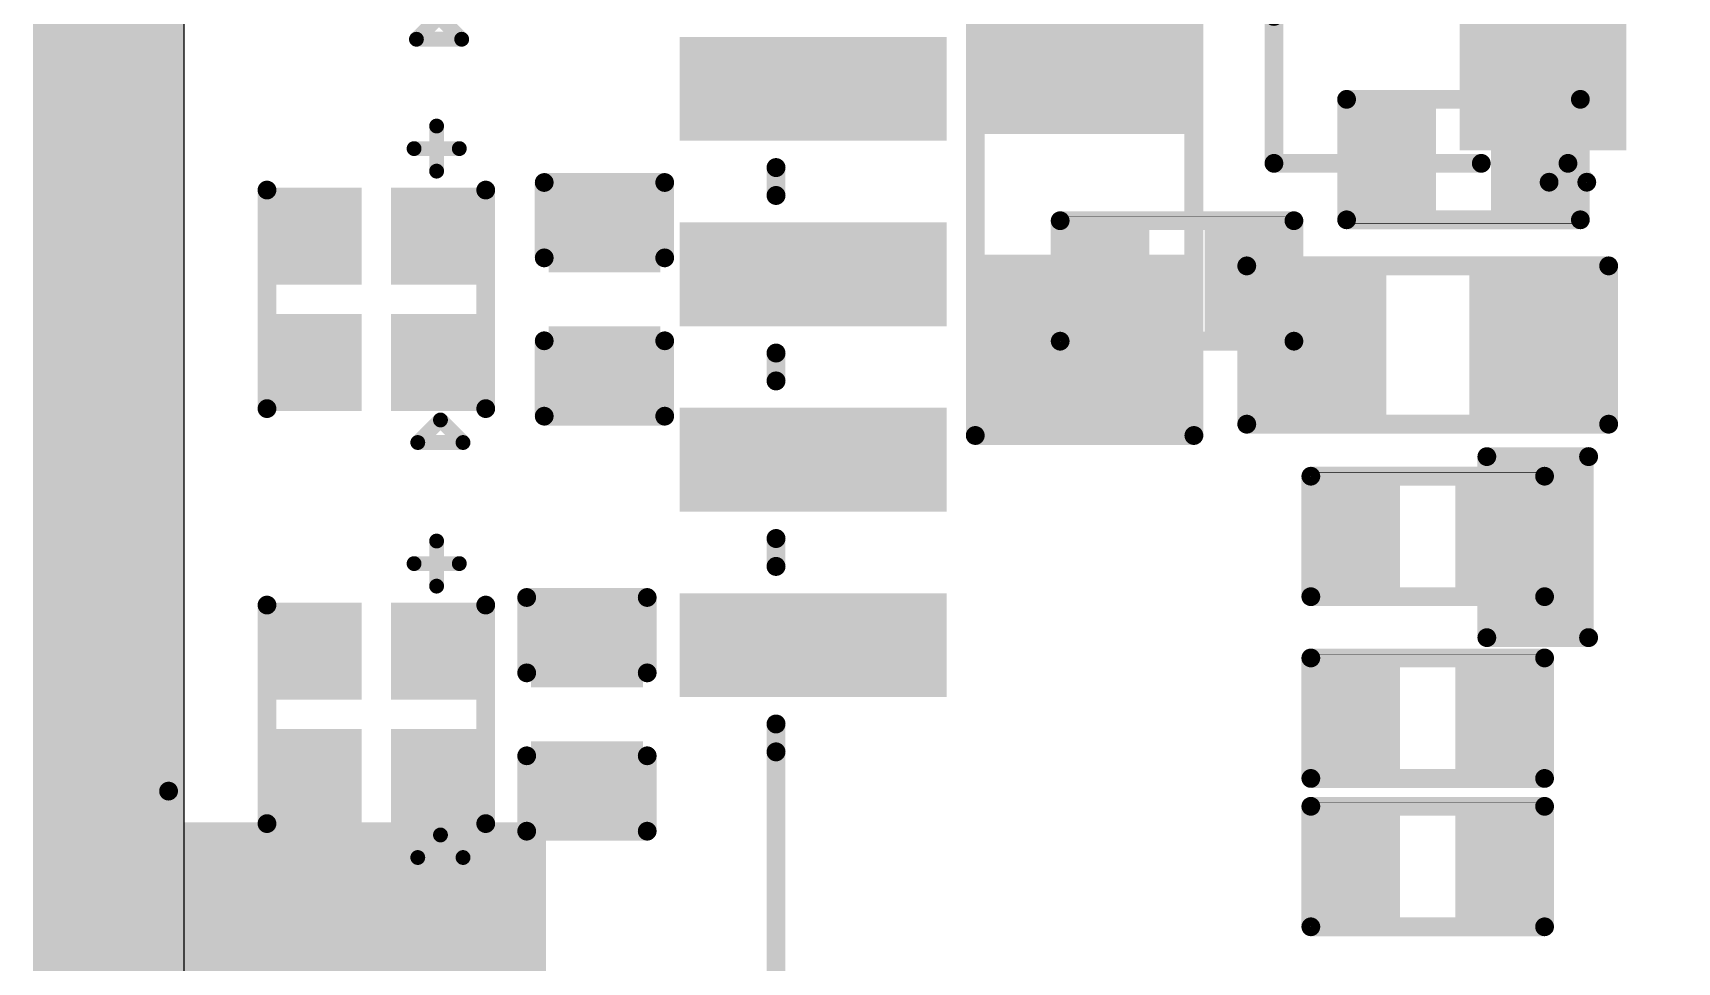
# Model space of a CAD drawing. Header units: inches. Extents: x -5 to 5450, y -4 to 5452.
# Drawn here: x -4.95 to 6.13, y 18.9 to 25.16 of the extents above; entities that cross this region are included whole.
import ezdxf

# ---------------------------------------------------------------- set-up
doc = ezdxf.new("R2010")
doc.units = ezdxf.units.IN
for name, color, linetype in [('Board_outline', 216, 'Continuous'), ('Bottom Layer', 5, 'Continuous'), ('Bottom Overlay', 54, 'Continuous'), ('Bottom Paste', 16, 'Continuous'), ('Bottom Solder', 6, 'Continuous'), ('Ground', 76, 'Continuous'), ('Power', 16, 'Continuous'), ('Top Layer', 1, 'Continuous'), ('Top Overlay', 2, 'Continuous'), ('Top Paste', 8, 'Continuous'), ('Top Solder', 216, 'Continuous')]:
    doc.layers.add(name, color=color, linetype=linetype)

# ---------------------------------------------------------------- blocks, each defined once
blk = doc.blocks.new('XL_1010RGBC_WS2812B_B_7')
at = {"layer": 'Bottom Layer'}
for points in [[(-0.65, 0.2), (-0.65, 0.65), (-0.2, 0.65), (-0.2, 0.2)], [(0.2, 0.2), (0.2, 0.65), (0.65, 0.65), (0.65, 0.2)], [(-0.65, -0.2), (-0.2, -0.2), (-0.2, -0.65), (-0.65, -0.65)], [(0.2, -0.2), (0.65, -0.2), (0.65, -0.65), (0.2, -0.65)]]:
    blk.add_hatch(color=5, dxfattribs=at).paths.add_polyline_path(points)
at = {"layer": 'Bottom Paste'}
for points in [[(-0.65, 0.2), (-0.65, 0.65), (-0.2, 0.65), (-0.2, 0.2)], [(0.2, 0.2), (0.2, 0.65), (0.65, 0.65), (0.65, 0.2)], [(-0.65, -0.2), (-0.2, -0.2), (-0.2, -0.65), (-0.65, -0.65)], [(0.2, -0.2), (0.65, -0.2), (0.65, -0.65), (0.2, -0.65)]]:
    blk.add_hatch(color=16, dxfattribs=at).paths.add_polyline_path(points)
at = {"layer": 'Bottom Solder'}
for points in [[(-0.752, 0.098), (-0.752, 0.752), (-0.098, 0.752), (-0.098, 0.098)], [(0.098, 0.098), (0.098, 0.752), (0.752, 0.752), (0.752, 0.098)], [(-0.752, -0.098), (-0.098, -0.098), (-0.098, -0.752), (-0.752, -0.752)], [(0.098, -0.098), (0.752, -0.098), (0.752, -0.752), (0.098, -0.752)]]:
    blk.add_hatch(color=6, dxfattribs=at).paths.add_polyline_path(points)
at = {"layer": 'Bottom Overlay'}
for points in [[(-0.737, 0.737, 0.127, 0.127, 0), (0.737, 0.737, 0.127, 0.127, 0)], [(1.016, -0.254, 0.1, 0.1, 0), (1.016, -0.559, 0.1, 0.1, 0)], [(-0.965, -0.279, 0.1, 0.1, 0), (-0.965, -0.584, 0.1, 0.1, 0)], [(-0.965, -0.279, 0.1, 0.1, 0), (-0.813, -0.432, 0.1, 0.1, 0)], [(-0.813, -0.432, 0.1, 0.1, 0), (-0.965, -0.584, 0.1, 0.1, 0)], [(0.864, -0.406, 0.1, 0.1, 0), (1.168, -0.406, 0.1, 0.1, 0)], [(-0.737, -0.737, 0.127, 0.127, 0), (0.737, -0.737, 0.127, 0.127, 0)]]:
    blk.add_lwpolyline(points, format="xyseb", dxfattribs=at)
for points in [[(-0.768, 0.737, 0.0635, 0.0635, 1), (-0.705, 0.737, 0.0635, 0.0635, 1)], [(0.705, 0.737, 0.0635, 0.0635, 1), (0.768, 0.737, 0.0635, 0.0635, 1)], [(0.991, -0.254, 0.05, 0.05, 1), (1.041, -0.254, 0.05, 0.05, 1)], [(-0.99, -0.279, 0.05, 0.05, 1), (-0.94, -0.279, 0.05, 0.05, 1)], [(-0.99, -0.279, 0.05, 0.05, 1), (-0.94, -0.279, 0.05, 0.05, 1)], [(-0.838, -0.432, 0.05, 0.05, 1), (-0.788, -0.432, 0.05, 0.05, 1)], [(-0.838, -0.432, 0.05, 0.05, 1), (-0.788, -0.432, 0.05, 0.05, 1)], [(0.839, -0.406, 0.05, 0.05, 1), (0.889, -0.406, 0.05, 0.05, 1)], [(1.143, -0.406, 0.05, 0.05, 1), (1.193, -0.406, 0.05, 0.05, 1)], [(-0.99, -0.584, 0.05, 0.05, 1), (-0.94, -0.584, 0.05, 0.05, 1)], [(-0.99, -0.584, 0.05, 0.05, 1), (-0.94, -0.584, 0.05, 0.05, 1)], [(0.991, -0.559, 0.05, 0.05, 1), (1.041, -0.559, 0.05, 0.05, 1)], [(-0.768, -0.737, 0.0635, 0.0635, 1), (-0.705, -0.737, 0.0635, 0.0635, 1)], [(0.705, -0.737, 0.0635, 0.0635, 1), (0.768, -0.737, 0.0635, 0.0635, 1)]]:
    blk.add_lwpolyline(points, format="xyseb", close=True, dxfattribs=at)
blk = doc.blocks.new('XL_1010RGBC_WS2812B_B_8')
at = {"layer": 'Bottom Layer'}
for points in [[(-0.65, 0.2), (-0.65, 0.65), (-0.2, 0.65), (-0.2, 0.2)], [(0.2, 0.2), (0.2, 0.65), (0.65, 0.65), (0.65, 0.2)], [(-0.65, -0.2), (-0.2, -0.2), (-0.2, -0.65), (-0.65, -0.65)], [(0.2, -0.2), (0.65, -0.2), (0.65, -0.65), (0.2, -0.65)]]:
    blk.add_hatch(color=5, dxfattribs=at).paths.add_polyline_path(points)
at = {"layer": 'Bottom Paste'}
for points in [[(-0.65, 0.2), (-0.65, 0.65), (-0.2, 0.65), (-0.2, 0.2)], [(0.2, 0.2), (0.2, 0.65), (0.65, 0.65), (0.65, 0.2)], [(-0.65, -0.2), (-0.2, -0.2), (-0.2, -0.65), (-0.65, -0.65)], [(0.2, -0.2), (0.65, -0.2), (0.65, -0.65), (0.2, -0.65)]]:
    blk.add_hatch(color=16, dxfattribs=at).paths.add_polyline_path(points)
at = {"layer": 'Bottom Solder'}
for points in [[(-0.752, 0.098), (-0.752, 0.752), (-0.098, 0.752), (-0.098, 0.098)], [(0.098, 0.098), (0.098, 0.752), (0.752, 0.752), (0.752, 0.098)], [(-0.752, -0.098), (-0.098, -0.098), (-0.098, -0.752), (-0.752, -0.752)], [(0.098, -0.098), (0.752, -0.098), (0.752, -0.752), (0.098, -0.752)]]:
    blk.add_hatch(color=6, dxfattribs=at).paths.add_polyline_path(points)
at = {"layer": 'Bottom Overlay'}
for points in [[(-0.737, 0.737, 0.127, 0.127, 0), (0.737, 0.737, 0.127, 0.127, 0)], [(1.016, -0.254, 0.1, 0.1, 0), (1.016, -0.559, 0.1, 0.1, 0)], [(-0.965, -0.279, 0.1, 0.1, 0), (-0.965, -0.584, 0.1, 0.1, 0)], [(-0.965, -0.279, 0.1, 0.1, 0), (-0.813, -0.432, 0.1, 0.1, 0)], [(-0.813, -0.432, 0.1, 0.1, 0), (-0.965, -0.584, 0.1, 0.1, 0)], [(0.864, -0.406, 0.1, 0.1, 0), (1.168, -0.406, 0.1, 0.1, 0)], [(-0.737, -0.737, 0.127, 0.127, 0), (0.737, -0.737, 0.127, 0.127, 0)]]:
    blk.add_lwpolyline(points, format="xyseb", dxfattribs=at)
for points in [[(-0.768, 0.737, 0.0635, 0.0635, 1), (-0.705, 0.737, 0.0635, 0.0635, 1)], [(0.705, 0.737, 0.0635, 0.0635, 1), (0.768, 0.737, 0.0635, 0.0635, 1)], [(0.991, -0.254, 0.05, 0.05, 1), (1.041, -0.254, 0.05, 0.05, 1)], [(-0.99, -0.279, 0.05, 0.05, 1), (-0.94, -0.279, 0.05, 0.05, 1)], [(-0.99, -0.279, 0.05, 0.05, 1), (-0.94, -0.279, 0.05, 0.05, 1)], [(-0.838, -0.432, 0.05, 0.05, 1), (-0.788, -0.432, 0.05, 0.05, 1)], [(-0.838, -0.432, 0.05, 0.05, 1), (-0.788, -0.432, 0.05, 0.05, 1)], [(0.839, -0.406, 0.05, 0.05, 1), (0.889, -0.406, 0.05, 0.05, 1)], [(1.143, -0.406, 0.05, 0.05, 1), (1.193, -0.406, 0.05, 0.05, 1)], [(-0.99, -0.584, 0.05, 0.05, 1), (-0.94, -0.584, 0.05, 0.05, 1)], [(-0.99, -0.584, 0.05, 0.05, 1), (-0.94, -0.584, 0.05, 0.05, 1)], [(0.991, -0.559, 0.05, 0.05, 1), (1.041, -0.559, 0.05, 0.05, 1)], [(-0.768, -0.737, 0.0635, 0.0635, 1), (-0.705, -0.737, 0.0635, 0.0635, 1)], [(0.705, -0.737, 0.0635, 0.0635, 1), (0.768, -0.737, 0.0635, 0.0635, 1)]]:
    blk.add_lwpolyline(points, format="xyseb", close=True, dxfattribs=at)
blk = doc.blocks.new('XL_1010RGBC_WS2812B_B_13')
at = {"layer": 'Bottom Layer'}
for points in [[(-0.65, 0.2), (-0.65, 0.65), (-0.2, 0.65), (-0.2, 0.2)], [(0.2, 0.2), (0.2, 0.65), (0.65, 0.65), (0.65, 0.2)], [(-0.65, -0.2), (-0.2, -0.2), (-0.2, -0.65), (-0.65, -0.65)], [(0.2, -0.2), (0.65, -0.2), (0.65, -0.65), (0.2, -0.65)]]:
    blk.add_hatch(color=5, dxfattribs=at).paths.add_polyline_path(points)
at = {"layer": 'Bottom Paste'}
for points in [[(-0.65, 0.2), (-0.65, 0.65), (-0.2, 0.65), (-0.2, 0.2)], [(0.2, 0.2), (0.2, 0.65), (0.65, 0.65), (0.65, 0.2)], [(-0.65, -0.2), (-0.2, -0.2), (-0.2, -0.65), (-0.65, -0.65)], [(0.2, -0.2), (0.65, -0.2), (0.65, -0.65), (0.2, -0.65)]]:
    blk.add_hatch(color=16, dxfattribs=at).paths.add_polyline_path(points)
at = {"layer": 'Bottom Solder'}
for points in [[(-0.752, 0.098), (-0.752, 0.752), (-0.098, 0.752), (-0.098, 0.098)], [(0.098, 0.098), (0.098, 0.752), (0.752, 0.752), (0.752, 0.098)], [(-0.752, -0.098), (-0.098, -0.098), (-0.098, -0.752), (-0.752, -0.752)], [(0.098, -0.098), (0.752, -0.098), (0.752, -0.752), (0.098, -0.752)]]:
    blk.add_hatch(color=6, dxfattribs=at).paths.add_polyline_path(points)
at = {"layer": 'Bottom Overlay'}
for points in [[(-0.737, 0.737, 0.127, 0.127, 0), (0.737, 0.737, 0.127, 0.127, 0)], [(1.016, -0.254, 0.1, 0.1, 0), (1.016, -0.559, 0.1, 0.1, 0)], [(-0.965, -0.279, 0.1, 0.1, 0), (-0.813, -0.432, 0.1, 0.1, 0)], [(-0.965, -0.279, 0.1, 0.1, 0), (-0.965, -0.584, 0.1, 0.1, 0)], [(-0.813, -0.432, 0.1, 0.1, 0), (-0.965, -0.584, 0.1, 0.1, 0)], [(0.864, -0.406, 0.1, 0.1, 0), (1.168, -0.406, 0.1, 0.1, 0)], [(-0.737, -0.737, 0.127, 0.127, 0), (0.737, -0.737, 0.127, 0.127, 0)]]:
    blk.add_lwpolyline(points, format="xyseb", dxfattribs=at)
for points in [[(-0.768, 0.737, 0.0635, 0.0635, 1), (-0.705, 0.737, 0.0635, 0.0635, 1)], [(0.705, 0.737, 0.0635, 0.0635, 1), (0.768, 0.737, 0.0635, 0.0635, 1)], [(0.991, -0.254, 0.05, 0.05, 1), (1.041, -0.254, 0.05, 0.05, 1)], [(-0.99, -0.279, 0.05, 0.05, 1), (-0.94, -0.279, 0.05, 0.05, 1)], [(-0.99, -0.279, 0.05, 0.05, 1), (-0.94, -0.279, 0.05, 0.05, 1)], [(-0.838, -0.432, 0.05, 0.05, 1), (-0.788, -0.432, 0.05, 0.05, 1)], [(-0.838, -0.432, 0.05, 0.05, 1), (-0.788, -0.432, 0.05, 0.05, 1)], [(0.839, -0.406, 0.05, 0.05, 1), (0.889, -0.406, 0.05, 0.05, 1)], [(1.143, -0.406, 0.05, 0.05, 1), (1.193, -0.406, 0.05, 0.05, 1)], [(-0.99, -0.584, 0.05, 0.05, 1), (-0.94, -0.584, 0.05, 0.05, 1)], [(-0.99, -0.584, 0.05, 0.05, 1), (-0.94, -0.584, 0.05, 0.05, 1)], [(0.991, -0.559, 0.05, 0.05, 1), (1.041, -0.559, 0.05, 0.05, 1)], [(-0.768, -0.737, 0.0635, 0.0635, 1), (-0.705, -0.737, 0.0635, 0.0635, 1)], [(0.705, -0.737, 0.0635, 0.0635, 1), (0.768, -0.737, 0.0635, 0.0635, 1)]]:
    blk.add_lwpolyline(points, format="xyseb", close=True, dxfattribs=at)
blk = doc.blocks.new('RES_0805_B_36')
at = {"layer": 'Bottom Layer'}
for points in [[(-1.524, 0.635), (-0.508, 0.635), (-0.508, -0.635), (-1.524, -0.635)], [(0.508, 0.635), (1.524, 0.635), (1.524, -0.635), (0.508, -0.635)]]:
    blk.add_hatch(color=5, dxfattribs=at).paths.add_polyline_path(points)
at = {"layer": 'Bottom Paste'}
for points in [[(-1.524, 0.635), (-0.508, 0.635), (-0.508, -0.635), (-1.524, -0.635)], [(0.508, 0.635), (1.524, 0.635), (1.524, -0.635), (0.508, -0.635)]]:
    blk.add_hatch(color=16, dxfattribs=at).paths.add_polyline_path(points)
at = {"layer": 'Bottom Solder'}
for points in [[(-1.6256, 0.7366), (-0.4064, 0.7366), (-0.4064, -0.7366), (-1.6256, -0.7366)], [(0.4064, 0.7366), (1.6256, 0.7366), (1.6256, -0.7366), (0.4064, -0.7366)]]:
    blk.add_hatch(color=6, dxfattribs=at).paths.add_polyline_path(points)
at = {"layer": 'Bottom Overlay'}
for points in [[(-1.6256, 0.7366, 0.127, 0.127, 0), (-1.6256, -0.7366, 0.127, 0.127, 0)], [(-1.6256, 0.7366, 0.127, 0.127, 0), (1.6256, 0.7366, 0.127, 0.127, 0)], [(1.6256, 0.7366, 0.127, 0.127, 0), (1.6256, -0.7366, 0.127, 0.127, 0)], [(-1.6256, -0.7366, 0.127, 0.127, 0), (1.6256, -0.7366, 0.127, 0.127, 0)]]:
    blk.add_lwpolyline(points, format="xyseb", dxfattribs=at)
for points in [[(-1.65735, 0.7366, 0.0635, 0.0635, 1), (-1.59385, 0.7366, 0.0635, 0.0635, 1)], [(-1.65735, 0.7366, 0.0635, 0.0635, 1), (-1.59385, 0.7366, 0.0635, 0.0635, 1)], [(1.59385, 0.7366, 0.0635, 0.0635, 1), (1.65735, 0.7366, 0.0635, 0.0635, 1)], [(1.59385, 0.7366, 0.0635, 0.0635, 1), (1.65735, 0.7366, 0.0635, 0.0635, 1)], [(-1.65735, -0.7366, 0.0635, 0.0635, 1), (-1.59385, -0.7366, 0.0635, 0.0635, 1)], [(-1.65735, -0.7366, 0.0635, 0.0635, 1), (-1.59385, -0.7366, 0.0635, 0.0635, 1)], [(1.59385, -0.7366, 0.0635, 0.0635, 1), (1.65735, -0.7366, 0.0635, 0.0635, 1)], [(1.59385, -0.7366, 0.0635, 0.0635, 1), (1.65735, -0.7366, 0.0635, 0.0635, 1)]]:
    blk.add_lwpolyline(points, format="xyseb", close=True, dxfattribs=at)
blk = doc.blocks.new('R___0402_B_40')
at = {"layer": 'Bottom Layer'}
for points in [[(-0.241, 0.317), (-0.241, -0.318), (-0.699, -0.318), (-0.699, 0.317)], [(0.699, 0.317), (0.699, -0.318), (0.241, -0.318), (0.241, 0.317)]]:
    blk.add_hatch(color=5, dxfattribs=at).paths.add_polyline_path(points)
at = {"layer": 'Bottom Paste'}
for points in [[(-0.241, 0.317), (-0.241, -0.318), (-0.699, -0.318), (-0.699, 0.317)], [(0.699, 0.317), (0.699, -0.318), (0.241, -0.318), (0.241, 0.317)]]:
    blk.add_hatch(color=16, dxfattribs=at).paths.add_polyline_path(points)
at = {"layer": 'Bottom Solder'}
for points in [[(-0.186, 0.373), (-0.186, -0.373), (-0.754, -0.373), (-0.754, 0.373)], [(0.754, 0.373), (0.754, -0.373), (0.186, -0.373), (0.186, 0.373)]]:
    blk.add_hatch(color=6, dxfattribs=at).paths.add_polyline_path(points)
at = {"layer": 'Bottom Overlay'}
for points in [[(-0.787, -0.406, 0.127, 0.127, 0), (-0.787, 0.406, 0.127, 0.127, 0)], [(-0.787, 0.406, 0.127, 0.127, 0), (0.787, 0.406, 0.127, 0.127, 0)], [(0.787, -0.406, 0.127, 0.127, 0), (0.787, 0.406, 0.127, 0.127, 0)], [(-0.813, 0.432, 0.00323, 0.00323, 0), (0.813, 0.432, 0.00323, 0.00323, 0)], [(-0.787, -0.406, 0.127, 0.127, 0), (0.787, -0.406, 0.127, 0.127, 0)]]:
    blk.add_lwpolyline(points, format="xyseb", dxfattribs=at)
for points in [[(-0.819, 0.406, 0.0635, 0.0635, 1), (-0.756, 0.406, 0.0635, 0.0635, 1)], [(-0.819, 0.406, 0.0635, 0.0635, 1), (-0.756, 0.406, 0.0635, 0.0635, 1)], [(0.756, 0.406, 0.0635, 0.0635, 1), (0.819, 0.406, 0.0635, 0.0635, 1)], [(0.756, 0.406, 0.0635, 0.0635, 1), (0.819, 0.406, 0.0635, 0.0635, 1)], [(-0.814, 0.432, 0.00161, 0.00161, 1), (-0.812, 0.432, 0.00161, 0.00161, 1)], [(0.812, 0.432, 0.00161, 0.00161, 1), (0.814, 0.432, 0.00161, 0.00161, 1)], [(-0.819, -0.406, 0.0635, 0.0635, 1), (-0.756, -0.406, 0.0635, 0.0635, 1)], [(-0.819, -0.406, 0.0635, 0.0635, 1), (-0.756, -0.406, 0.0635, 0.0635, 1)], [(0.756, -0.406, 0.0635, 0.0635, 1), (0.819, -0.406, 0.0635, 0.0635, 1)], [(0.756, -0.406, 0.0635, 0.0635, 1), (0.819, -0.406, 0.0635, 0.0635, 1)]]:
    blk.add_lwpolyline(points, format="xyseb", close=True, dxfattribs=at)
blk = doc.blocks.new('R___0402_B_42')
at = {"layer": 'Bottom Layer'}
for points in [[(-0.241, 0.317), (-0.241, -0.318), (-0.699, -0.318), (-0.699, 0.317)], [(0.699, 0.317), (0.699, -0.318), (0.241, -0.318), (0.241, 0.317)]]:
    blk.add_hatch(color=5, dxfattribs=at).paths.add_polyline_path(points)
at = {"layer": 'Bottom Paste'}
for points in [[(-0.241, 0.317), (-0.241, -0.318), (-0.699, -0.318), (-0.699, 0.317)], [(0.699, 0.317), (0.699, -0.318), (0.241, -0.318), (0.241, 0.317)]]:
    blk.add_hatch(color=16, dxfattribs=at).paths.add_polyline_path(points)
at = {"layer": 'Bottom Solder'}
for points in [[(-0.186, 0.373), (-0.186, -0.373), (-0.754, -0.373), (-0.754, 0.373)], [(0.754, 0.373), (0.754, -0.373), (0.186, -0.373), (0.186, 0.373)]]:
    blk.add_hatch(color=6, dxfattribs=at).paths.add_polyline_path(points)
at = {"layer": 'Bottom Overlay'}
for points in [[(-0.787, -0.406, 0.127, 0.127, 0), (-0.787, 0.406, 0.127, 0.127, 0)], [(-0.787, 0.406, 0.127, 0.127, 0), (0.787, 0.406, 0.127, 0.127, 0)], [(0.787, -0.406, 0.127, 0.127, 0), (0.787, 0.406, 0.127, 0.127, 0)], [(-0.813, 0.432, 0.00323, 0.00323, 0), (0.813, 0.432, 0.00323, 0.00323, 0)], [(-0.787, -0.406, 0.127, 0.127, 0), (0.787, -0.406, 0.127, 0.127, 0)]]:
    blk.add_lwpolyline(points, format="xyseb", dxfattribs=at)
for points in [[(-0.819, 0.406, 0.0635, 0.0635, 1), (-0.756, 0.406, 0.0635, 0.0635, 1)], [(-0.819, 0.406, 0.0635, 0.0635, 1), (-0.756, 0.406, 0.0635, 0.0635, 1)], [(0.756, 0.406, 0.0635, 0.0635, 1), (0.819, 0.406, 0.0635, 0.0635, 1)], [(0.756, 0.406, 0.0635, 0.0635, 1), (0.819, 0.406, 0.0635, 0.0635, 1)], [(-0.814, 0.432, 0.00161, 0.00161, 1), (-0.812, 0.432, 0.00161, 0.00161, 1)], [(0.812, 0.432, 0.00161, 0.00161, 1), (0.814, 0.432, 0.00161, 0.00161, 1)], [(-0.819, -0.406, 0.0635, 0.0635, 1), (-0.756, -0.406, 0.0635, 0.0635, 1)], [(-0.819, -0.406, 0.0635, 0.0635, 1), (-0.756, -0.406, 0.0635, 0.0635, 1)], [(0.756, -0.406, 0.0635, 0.0635, 1), (0.819, -0.406, 0.0635, 0.0635, 1)], [(0.756, -0.406, 0.0635, 0.0635, 1), (0.819, -0.406, 0.0635, 0.0635, 1)]]:
    blk.add_lwpolyline(points, format="xyseb", close=True, dxfattribs=at)
blk = doc.blocks.new('R___0402_B_44')
at = {"layer": 'Bottom Layer'}
for points in [[(-0.241, 0.318), (-0.241, -0.318), (-0.699, -0.318), (-0.699, 0.318)], [(0.699, 0.318), (0.699, -0.318), (0.241, -0.318), (0.241, 0.318)]]:
    blk.add_hatch(color=5, dxfattribs=at).paths.add_polyline_path(points)
at = {"layer": 'Bottom Paste'}
for points in [[(-0.241, 0.318), (-0.241, -0.318), (-0.699, -0.318), (-0.699, 0.318)], [(0.699, 0.318), (0.699, -0.318), (0.241, -0.318), (0.241, 0.318)]]:
    blk.add_hatch(color=16, dxfattribs=at).paths.add_polyline_path(points)
at = {"layer": 'Bottom Solder'}
for points in [[(-0.186, 0.373), (-0.186, -0.373), (-0.754, -0.373), (-0.754, 0.373)], [(0.754, 0.373), (0.754, -0.373), (0.186, -0.373), (0.186, 0.373)]]:
    blk.add_hatch(color=6, dxfattribs=at).paths.add_polyline_path(points)
at = {"layer": 'Bottom Overlay'}
for points in [[(-0.787, 0.406, 0.127, 0.127, 0), (-0.787, -0.406, 0.127, 0.127, 0)], [(0.787, 0.406, 0.127, 0.127, 0), (-0.787, 0.406, 0.127, 0.127, 0)], [(0.787, 0.406, 0.127, 0.127, 0), (0.787, -0.406, 0.127, 0.127, 0)], [(0.813, 0.432, 0.00323, 0.00323, 0), (-0.813, 0.432, 0.00323, 0.00323, 0)], [(0.787, -0.406, 0.127, 0.127, 0), (-0.787, -0.406, 0.127, 0.127, 0)]]:
    blk.add_lwpolyline(points, format="xyseb", dxfattribs=at)
for points in [[(-0.819, 0.406, 0.0635, 0.0635, 1), (-0.756, 0.406, 0.0635, 0.0635, 1)], [(-0.819, 0.406, 0.0635, 0.0635, 1), (-0.756, 0.406, 0.0635, 0.0635, 1)], [(0.756, 0.406, 0.0635, 0.0635, 1), (0.819, 0.406, 0.0635, 0.0635, 1)], [(0.756, 0.406, 0.0635, 0.0635, 1), (0.819, 0.406, 0.0635, 0.0635, 1)], [(-0.814, 0.432, 0.00161, 0.00161, 1), (-0.812, 0.432, 0.00161, 0.00161, 1)], [(0.812, 0.432, 0.00161, 0.00161, 1), (0.814, 0.432, 0.00161, 0.00161, 1)], [(-0.819, -0.406, 0.0635, 0.0635, 1), (-0.756, -0.406, 0.0635, 0.0635, 1)], [(-0.819, -0.406, 0.0635, 0.0635, 1), (-0.756, -0.406, 0.0635, 0.0635, 1)], [(0.756, -0.406, 0.0635, 0.0635, 1), (0.819, -0.406, 0.0635, 0.0635, 1)], [(0.756, -0.406, 0.0635, 0.0635, 1), (0.819, -0.406, 0.0635, 0.0635, 1)]]:
    blk.add_lwpolyline(points, format="xyseb", close=True, dxfattribs=at)
blk = doc.blocks.new('R___0603_B_45')
at = {"layer": 'Bottom Layer'}
for points in [[(-1.143, -0.4445), (-1.143, 0.4445), (-0.381, 0.4445), (-0.381, -0.4445)], [(0.381, -0.4445), (0.381, 0.4445), (1.143, 0.4445), (1.143, -0.4445)]]:
    blk.add_hatch(color=5, dxfattribs=at).paths.add_polyline_path(points)
at = {"layer": 'Bottom Paste'}
for points in [[(-1.143, -0.4445), (-1.143, 0.4445), (-0.381, 0.4445), (-0.381, -0.4445)], [(0.381, -0.4445), (0.381, 0.4445), (1.143, 0.4445), (1.143, -0.4445)]]:
    blk.add_hatch(color=16, dxfattribs=at).paths.add_polyline_path(points)
at = {"layer": 'Bottom Solder'}
for points in [[(-1.2446, -0.5461), (-1.2446, 0.5461), (-0.2794, 0.5461), (-0.2794, -0.5461)], [(0.2794, -0.5461), (0.2794, 0.5461), (1.2446, 0.5461), (1.2446, -0.5461)]]:
    blk.add_hatch(color=6, dxfattribs=at).paths.add_polyline_path(points)
at = {"layer": 'Bottom Overlay'}
for points in [[(-1.2192, 0.5334, 0.127, 0.127, 0), (1.2192, 0.5334, 0.127, 0.127, 0)], [(-1.2192, -0.5334, 0.127, 0.127, 0), (-1.2192, 0.5334, 0.127, 0.127, 0)], [(1.2192, -0.5334, 0.127, 0.127, 0), (1.2192, 0.5334, 0.127, 0.127, 0)], [(-1.2192, -0.5334, 0.127, 0.127, 0), (1.2192, -0.5334, 0.127, 0.127, 0)]]:
    blk.add_lwpolyline(points, format="xyseb", dxfattribs=at)
for points in [[(-1.25095, 0.5334, 0.0635, 0.0635, 1), (-1.18745, 0.5334, 0.0635, 0.0635, 1)], [(-1.25095, 0.5334, 0.0635, 0.0635, 1), (-1.18745, 0.5334, 0.0635, 0.0635, 1)], [(1.18745, 0.5334, 0.0635, 0.0635, 1), (1.25095, 0.5334, 0.0635, 0.0635, 1)], [(1.18745, 0.5334, 0.0635, 0.0635, 1), (1.25095, 0.5334, 0.0635, 0.0635, 1)], [(-1.25095, -0.5334, 0.0635, 0.0635, 1), (-1.18745, -0.5334, 0.0635, 0.0635, 1)], [(-1.25095, -0.5334, 0.0635, 0.0635, 1), (-1.18745, -0.5334, 0.0635, 0.0635, 1)], [(1.18745, -0.5334, 0.0635, 0.0635, 1), (1.25095, -0.5334, 0.0635, 0.0635, 1)], [(1.18745, -0.5334, 0.0635, 0.0635, 1), (1.25095, -0.5334, 0.0635, 0.0635, 1)]]:
    blk.add_lwpolyline(points, format="xyseb", close=True, dxfattribs=at)
blk = doc.blocks.new('R___0402_B_51')
at = {"layer": 'Bottom Layer'}
for points in [[(-0.241, 0.317), (-0.241, -0.318), (-0.699, -0.318), (-0.699, 0.317)], [(0.699, 0.317), (0.699, -0.318), (0.241, -0.318), (0.241, 0.317)]]:
    blk.add_hatch(color=5, dxfattribs=at).paths.add_polyline_path(points)
at = {"layer": 'Bottom Paste'}
for points in [[(-0.241, 0.317), (-0.241, -0.318), (-0.699, -0.318), (-0.699, 0.317)], [(0.699, 0.317), (0.699, -0.318), (0.241, -0.318), (0.241, 0.317)]]:
    blk.add_hatch(color=16, dxfattribs=at).paths.add_polyline_path(points)
at = {"layer": 'Bottom Solder'}
for points in [[(-0.186, 0.373), (-0.186, -0.373), (-0.754, -0.373), (-0.754, 0.373)], [(0.754, 0.373), (0.754, -0.373), (0.186, -0.373), (0.186, 0.373)]]:
    blk.add_hatch(color=6, dxfattribs=at).paths.add_polyline_path(points)
at = {"layer": 'Bottom Overlay'}
for points in [[(-0.787, -0.406, 0.127, 0.127, 0), (-0.787, 0.406, 0.127, 0.127, 0)], [(-0.787, 0.406, 0.127, 0.127, 0), (0.787, 0.406, 0.127, 0.127, 0)], [(0.787, -0.406, 0.127, 0.127, 0), (0.787, 0.406, 0.127, 0.127, 0)], [(-0.813, 0.432, 0.00323, 0.00323, 0), (0.813, 0.432, 0.00323, 0.00323, 0)], [(-0.787, -0.406, 0.127, 0.127, 0), (0.787, -0.406, 0.127, 0.127, 0)]]:
    blk.add_lwpolyline(points, format="xyseb", dxfattribs=at)
for points in [[(-0.819, 0.406, 0.0635, 0.0635, 1), (-0.756, 0.406, 0.0635, 0.0635, 1)], [(-0.819, 0.406, 0.0635, 0.0635, 1), (-0.756, 0.406, 0.0635, 0.0635, 1)], [(0.756, 0.406, 0.0635, 0.0635, 1), (0.819, 0.406, 0.0635, 0.0635, 1)], [(0.756, 0.406, 0.0635, 0.0635, 1), (0.819, 0.406, 0.0635, 0.0635, 1)], [(-0.814, 0.432, 0.00161, 0.00161, 1), (-0.812, 0.432, 0.00161, 0.00161, 1)], [(0.812, 0.432, 0.00161, 0.00161, 1), (0.814, 0.432, 0.00161, 0.00161, 1)], [(-0.819, -0.406, 0.0635, 0.0635, 1), (-0.756, -0.406, 0.0635, 0.0635, 1)], [(-0.819, -0.406, 0.0635, 0.0635, 1), (-0.756, -0.406, 0.0635, 0.0635, 1)], [(0.756, -0.406, 0.0635, 0.0635, 1), (0.819, -0.406, 0.0635, 0.0635, 1)], [(0.756, -0.406, 0.0635, 0.0635, 1), (0.819, -0.406, 0.0635, 0.0635, 1)]]:
    blk.add_lwpolyline(points, format="xyseb", close=True, dxfattribs=at)
blk = doc.blocks.new('R___0402_57')
at = {"layer": 'Top Layer'}
for points in [[(-0.699, -0.318), (-0.699, 0.318), (-0.241, 0.318), (-0.241, -0.318)], [(0.241, -0.318), (0.241, 0.318), (0.699, 0.318), (0.699, -0.318)]]:
    blk.add_hatch(color=1, dxfattribs=at).paths.add_polyline_path(points)
at = {"layer": 'Top Paste'}
for points in [[(-0.699, -0.318), (-0.699, 0.318), (-0.241, 0.318), (-0.241, -0.318)], [(0.241, -0.318), (0.241, 0.318), (0.699, 0.318), (0.699, -0.318)]]:
    blk.add_hatch(color=8, dxfattribs=at).paths.add_polyline_path(points)
at = {"layer": 'Top Solder'}
for points in [[(-0.754, -0.373), (-0.754, 0.373), (-0.186, 0.373), (-0.186, -0.373)], [(0.186, -0.373), (0.186, 0.373), (0.754, 0.373), (0.754, -0.373)]]:
    blk.add_hatch(color=216, dxfattribs=at).paths.add_polyline_path(points)
at = {"layer": 'Top Overlay'}
for points in [[(-0.787, 0.406, 0.127, 0.127, 0), (-0.787, -0.406, 0.127, 0.127, 0)], [(0.787, 0.406, 0.127, 0.127, 0), (-0.787, 0.406, 0.127, 0.127, 0)], [(0.787, 0.406, 0.127, 0.127, 0), (0.787, -0.406, 0.127, 0.127, 0)], [(0.787, -0.406, 0.127, 0.127, 0), (-0.787, -0.406, 0.127, 0.127, 0)], [(0.813, -0.432, 0.00323, 0.00323, 0), (-0.813, -0.432, 0.00323, 0.00323, 0)]]:
    blk.add_lwpolyline(points, format="xyseb", dxfattribs=at)
for points in [[(-0.819, 0.406, 0.0635, 0.0635, 1), (-0.756, 0.406, 0.0635, 0.0635, 1)], [(-0.819, 0.406, 0.0635, 0.0635, 1), (-0.756, 0.406, 0.0635, 0.0635, 1)], [(0.756, 0.406, 0.0635, 0.0635, 1), (0.819, 0.406, 0.0635, 0.0635, 1)], [(0.756, 0.406, 0.0635, 0.0635, 1), (0.819, 0.406, 0.0635, 0.0635, 1)], [(-0.819, -0.406, 0.0635, 0.0635, 1), (-0.756, -0.406, 0.0635, 0.0635, 1)], [(-0.819, -0.406, 0.0635, 0.0635, 1), (-0.756, -0.406, 0.0635, 0.0635, 1)], [(-0.814, -0.432, 0.00161, 0.00161, 1), (-0.812, -0.432, 0.00161, 0.00161, 1)], [(0.756, -0.406, 0.0635, 0.0635, 1), (0.819, -0.406, 0.0635, 0.0635, 1)], [(0.756, -0.406, 0.0635, 0.0635, 1), (0.819, -0.406, 0.0635, 0.0635, 1)], [(0.812, -0.432, 0.00161, 0.00161, 1), (0.814, -0.432, 0.00161, 0.00161, 1)]]:
    blk.add_lwpolyline(points, format="xyseb", close=True, dxfattribs=at)
blk = doc.blocks.new('S___23_92')
at = {"layer": 'Top Layer'}
for points in [[(-0.41, 1.46), (0.41, 1.46), (0.41, 0.54), (-0.41, 0.54)], [(-1.36, -0.54), (-0.54, -0.54), (-0.54, -1.46), (-1.36, -1.46)], [(0.54, -0.54), (1.36, -0.54), (1.36, -1.46), (0.54, -1.46)]]:
    blk.add_hatch(color=1, dxfattribs=at).paths.add_polyline_path(points)
at = {"layer": 'Top Paste'}
for points in [[(-0.41, 1.46), (0.41, 1.46), (0.41, 0.54), (-0.41, 0.54)], [(-1.36, -0.54), (-0.54, -0.54), (-0.54, -1.46), (-1.36, -1.46)], [(0.54, -0.54), (1.36, -0.54), (1.36, -1.46), (0.54, -1.46)]]:
    blk.add_hatch(color=8, dxfattribs=at).paths.add_polyline_path(points)
at = {"layer": 'Top Solder'}
for points in [[(-0.512, 1.562), (0.512, 1.562), (0.512, 0.438), (-0.512, 0.438)], [(-1.462, -0.438), (-0.438, -0.438), (-0.438, -1.562), (-1.462, -1.562)], [(0.438, -0.438), (1.462, -0.438), (1.462, -1.562), (0.438, -1.562)]]:
    blk.add_hatch(color=216, dxfattribs=at).paths.add_polyline_path(points)
at = {"layer": 'Top Overlay'}
for points in [[(-1.549, 0.813, 0.127, 0.127, 0), (-1.549, -0.584, 0.127, 0.127, 0)], [(-1.549, 0.813, 0.127, 0.127, 0), (-0.559, 0.813, 0.127, 0.127, 0)], [(0.559, 0.813, 0.127, 0.127, 0), (1.549, 0.813, 0.127, 0.127, 0)], [(1.549, 0.813, 0.127, 0.127, 0), (1.549, -0.584, 0.127, 0.127, 0)], [(-0.33, -0.787, 0.127, 0.127, 0), (0.33, -0.787, 0.127, 0.127, 0)], [(-1.676, -1.041, 0.127, 0.127, 0), (-1.549, -1.168, 0.127, 0.127, 0)], [(-1.676, -1.041, 0.127, 0.127, 0), (-1.676, -1.295, 0.127, 0.127, 0)], [(-1.549, -1.168, 0.127, 0.127, 0), (-1.676, -1.295, 0.127, 0.127, 0)]]:
    blk.add_lwpolyline(points, format="xyseb", dxfattribs=at)
for points in [[(-1.581, 0.813, 0.0635, 0.0635, 1), (-1.518, 0.813, 0.0635, 0.0635, 1)], [(-1.581, 0.813, 0.0635, 0.0635, 1), (-1.518, 0.813, 0.0635, 0.0635, 1)], [(-0.591, 0.813, 0.0635, 0.0635, 1), (-0.527, 0.813, 0.0635, 0.0635, 1)], [(0.527, 0.813, 0.0635, 0.0635, 1), (0.591, 0.813, 0.0635, 0.0635, 1)], [(1.518, 0.813, 0.0635, 0.0635, 1), (1.581, 0.813, 0.0635, 0.0635, 1)], [(1.518, 0.813, 0.0635, 0.0635, 1), (1.581, 0.813, 0.0635, 0.0635, 1)], [(-1.581, -0.584, 0.0635, 0.0635, 1), (-1.518, -0.584, 0.0635, 0.0635, 1)], [(1.518, -0.584, 0.0635, 0.0635, 1), (1.581, -0.584, 0.0635, 0.0635, 1)], [(-0.362, -0.787, 0.0635, 0.0635, 1), (-0.298, -0.787, 0.0635, 0.0635, 1)], [(0.298, -0.787, 0.0635, 0.0635, 1), (0.362, -0.787, 0.0635, 0.0635, 1)], [(-1.708, -1.041, 0.0635, 0.0635, 1), (-1.645, -1.041, 0.0635, 0.0635, 1)], [(-1.708, -1.041, 0.0635, 0.0635, 1), (-1.645, -1.041, 0.0635, 0.0635, 1)], [(-1.581, -1.168, 0.0635, 0.0635, 1), (-1.518, -1.168, 0.0635, 0.0635, 1)], [(-1.581, -1.168, 0.0635, 0.0635, 1), (-1.518, -1.168, 0.0635, 0.0635, 1)], [(-1.708, -1.295, 0.0635, 0.0635, 1), (-1.645, -1.295, 0.0635, 0.0635, 1)], [(-1.708, -1.295, 0.0635, 0.0635, 1), (-1.645, -1.295, 0.0635, 0.0635, 1)]]:
    blk.add_lwpolyline(points, format="xyseb", close=True, dxfattribs=at)
blk = doc.blocks.new('LED_0603_144')
at = {"layer": 'Top Layer'}
for points in [[(-1, 0.5), (-0.5, 0.5), (-0.5, -0.5), (-1, -0.5)], [(0.5, 0.5), (1, 0.5), (1, -0.5), (0.5, -0.5)]]:
    blk.add_hatch(color=1, dxfattribs=at).paths.add_polyline_path(points)
at = {"layer": 'Top Overlay'}
blk.add_hatch(color=2, dxfattribs=at).paths.add_polyline_path([(1.118, -0.66), (1.753, -0.66), (1.753, 0.66), (1.118, 0.66)])
at = {"layer": 'Top Paste'}
for points in [[(-1, 0.5), (-0.5, 0.5), (-0.5, -0.5), (-1, -0.5)], [(0.5, 0.5), (1, 0.5), (1, -0.5), (0.5, -0.5)]]:
    blk.add_hatch(color=8, dxfattribs=at).paths.add_polyline_path(points)
at = {"layer": 'Top Solder'}
for points in [[(-1.102, 0.602), (-0.398, 0.602), (-0.398, -0.602), (-1.102, -0.602)], [(0.398, 0.602), (1.102, 0.602), (1.102, -0.602), (0.398, -0.602)]]:
    blk.add_hatch(color=216, dxfattribs=at).paths.add_polyline_path(points)
at = {"layer": 'Top Overlay'}
for points in [[(-1.118, 0.61, 0.127, 0.127, 0), (-0.432, 0.61, 0.127, 0.127, 0)], [(-1.118, -0.61, 0.127, 0.127, 0), (-1.118, 0.61, 0.127, 0.127, 0)], [(0.432, 0.61, 0.127, 0.127, 0), (1.118, 0.61, 0.127, 0.127, 0)], [(1.118, -0.61, 0.127, 0.127, 0), (1.118, 0.61, 0.127, 0.127, 0)], [(-1.118, -0.61, 0.127, 0.127, 0), (-0.432, -0.61, 0.127, 0.127, 0)], [(0.432, -0.61, 0.127, 0.127, 0), (1.118, -0.61, 0.127, 0.127, 0)]]:
    blk.add_lwpolyline(points, format="xyseb", dxfattribs=at)
for points in [[(-1.149, 0.61, 0.0635, 0.0635, 1), (-1.086, 0.61, 0.0635, 0.0635, 1)], [(-1.149, 0.61, 0.0635, 0.0635, 1), (-1.086, 0.61, 0.0635, 0.0635, 1)], [(-0.464, 0.61, 0.0635, 0.0635, 1), (-0.4, 0.61, 0.0635, 0.0635, 1)], [(0.4, 0.61, 0.0635, 0.0635, 1), (0.464, 0.61, 0.0635, 0.0635, 1)], [(1.086, 0.61, 0.0635, 0.0635, 1), (1.149, 0.61, 0.0635, 0.0635, 1)], [(1.086, 0.61, 0.0635, 0.0635, 1), (1.149, 0.61, 0.0635, 0.0635, 1)], [(-1.149, -0.61, 0.0635, 0.0635, 1), (-1.086, -0.61, 0.0635, 0.0635, 1)], [(-1.149, -0.61, 0.0635, 0.0635, 1), (-1.086, -0.61, 0.0635, 0.0635, 1)], [(-0.464, -0.61, 0.0635, 0.0635, 1), (-0.4, -0.61, 0.0635, 0.0635, 1)], [(0.4, -0.61, 0.0635, 0.0635, 1), (0.464, -0.61, 0.0635, 0.0635, 1)], [(1.086, -0.61, 0.0635, 0.0635, 1), (1.149, -0.61, 0.0635, 0.0635, 1)], [(1.086, -0.61, 0.0635, 0.0635, 1), (1.149, -0.61, 0.0635, 0.0635, 1)]]:
    blk.add_lwpolyline(points, format="xyseb", close=True, dxfattribs=at)
blk = doc.blocks.new('SM07B_GHS_TB_LF__SN__148')
at = {"layer": 'Top Layer'}
for points in [[(-0.3, 2.45), (0.3, 2.45), (0.3, 0.75), (-0.3, 0.75)], [(0.95, 2.45), (1.55, 2.45), (1.55, 0.75), (0.95, 0.75)], [(2.2, 2.45), (2.8, 2.45), (2.8, 0.75), (2.2, 0.75)], [(3.45, 2.45), (4.05, 2.45), (4.05, 0.75), (3.45, 0.75)], [(4.995, -0.25), (6.205, -0.25), (6.205, -2.95), (4.995, -2.95)]]:
    blk.add_hatch(color=1, dxfattribs=at).paths.add_polyline_path(points)
at = {"layer": 'Top Paste'}
for points in [[(-0.3, 2.45), (0.3, 2.45), (0.3, 0.75), (-0.3, 0.75)], [(0.95, 2.45), (1.55, 2.45), (1.55, 0.75), (0.95, 0.75)], [(2.2, 2.45), (2.8, 2.45), (2.8, 0.75), (2.2, 0.75)], [(3.45, 2.45), (4.05, 2.45), (4.05, 0.75), (3.45, 0.75)], [(4.995, -0.25), (6.205, -0.25), (6.205, -2.95), (4.995, -2.95)]]:
    blk.add_hatch(color=8, dxfattribs=at).paths.add_polyline_path(points)
at = {"layer": 'Top Solder'}
for points in [[(-0.35, 2.5), (0.35, 2.5), (0.35, 0.7), (-0.35, 0.7)], [(0.9, 2.5), (1.6, 2.5), (1.6, 0.7), (0.9, 0.7)], [(2.15, 2.5), (2.85, 2.5), (2.85, 0.7), (2.15, 0.7)], [(3.4, 2.5), (4.1, 2.5), (4.1, 0.7), (3.4, 0.7)], [(4.945, -0.2), (6.255, -0.2), (6.255, -3), (4.945, -3)]]:
    blk.add_hatch(color=216, dxfattribs=at).paths.add_polyline_path(points)
at = {"layer": 'Top Overlay'}
for points in [[(0.719, 1.35, 0.127, 0.127, 0), (0.531, 1.35, 0.127, 0.127, 0)], [(1.969, 1.35, 0.127, 0.127, 0), (1.781, 1.35, 0.127, 0.127, 0)], [(3.219, 1.35, 0.127, 0.127, 0), (3.031, 1.35, 0.127, 0.127, 0)], [(4.469, 1.35, 0.127, 0.127, 0), (4.281, 1.35, 0.127, 0.127, 0)], [(6.025, 1.35, 0.127, 0.127, 0), (4.281, 1.35, 0.127, 0.127, 0)], [(-4.764, -2.75, 0.127, 0.127, 0), (4.733, -2.743, 0.127, 0.127, 0)]]:
    blk.add_lwpolyline(points, format="xyseb", dxfattribs=at)
for points in [[(0.499, 1.35, 0.0637, 0.0637, 1), (0.563, 1.35, 0.0637, 0.0637, 1)], [(0.687, 1.35, 0.0637, 0.0637, 1), (0.751, 1.35, 0.0637, 0.0637, 1)], [(1.749, 1.35, 0.0637, 0.0637, 1), (1.813, 1.35, 0.0637, 0.0637, 1)], [(1.937, 1.35, 0.0637, 0.0637, 1), (2.001, 1.35, 0.0637, 0.0637, 1)], [(2.999, 1.35, 0.0637, 0.0637, 1), (3.063, 1.35, 0.0637, 0.0637, 1)], [(3.187, 1.35, 0.0637, 0.0637, 1), (3.251, 1.35, 0.0637, 0.0637, 1)], [(4.249, 1.35, 0.0637, 0.0637, 1), (4.313, 1.35, 0.0637, 0.0637, 1)], [(4.249, 1.35, 0.0637, 0.0637, 1), (4.313, 1.35, 0.0637, 0.0637, 1)], [(4.437, 1.35, 0.0637, 0.0637, 1), (4.501, 1.35, 0.0637, 0.0637, 1)], [(4.702, -2.743, 0.0637, 0.0637, 1), (4.765, -2.743, 0.0637, 0.0637, 1)]]:
    blk.add_lwpolyline(points, format="xyseb", close=True, dxfattribs=at)
blk = doc.blocks.new('C___0402_B_201')
at = {"layer": 'Bottom Layer'}
for points in [[(-0.241, 0.318), (-0.241, -0.318), (-0.699, -0.318), (-0.699, 0.318)], [(0.699, 0.318), (0.699, -0.318), (0.241, -0.318), (0.241, 0.318)]]:
    blk.add_hatch(color=5, dxfattribs=at).paths.add_polyline_path(points)
at = {"layer": 'Bottom Paste'}
for points in [[(-0.241, 0.318), (-0.241, -0.318), (-0.699, -0.318), (-0.699, 0.318)], [(0.699, 0.318), (0.699, -0.318), (0.241, -0.318), (0.241, 0.318)]]:
    blk.add_hatch(color=16, dxfattribs=at).paths.add_polyline_path(points)
at = {"layer": 'Bottom Solder'}
for points in [[(-0.181, 0.377), (-0.181, -0.377), (-0.758, -0.377), (-0.758, 0.377)], [(0.758, 0.377), (0.758, -0.377), (0.181, -0.377), (0.181, 0.377)]]:
    blk.add_hatch(color=6, dxfattribs=at).paths.add_polyline_path(points)
at = {"layer": 'Bottom Overlay'}
for points in [[(-0.279, 0.406, 0.127, 0.127, 0), (-0.787, 0.406, 0.127, 0.127, 0)], [(-0.787, -0.406, 0.127, 0.127, 0), (-0.787, 0.406, 0.127, 0.127, 0)], [(0.787, 0.406, 0.127, 0.127, 0), (0.279, 0.406, 0.127, 0.127, 0)], [(0.787, -0.406, 0.127, 0.127, 0), (0.787, 0.406, 0.127, 0.127, 0)], [(-0.279, -0.406, 0.127, 0.127, 0), (-0.787, -0.406, 0.127, 0.127, 0)], [(0.787, -0.406, 0.127, 0.127, 0), (0.279, -0.406, 0.127, 0.127, 0)]]:
    blk.add_lwpolyline(points, format="xyseb", dxfattribs=at)
for points in [[(-0.819, 0.406, 0.0635, 0.0635, 1), (-0.756, 0.406, 0.0635, 0.0635, 1)], [(-0.819, 0.406, 0.0635, 0.0635, 1), (-0.756, 0.406, 0.0635, 0.0635, 1)], [(-0.311, 0.406, 0.0635, 0.0635, 1), (-0.248, 0.406, 0.0635, 0.0635, 1)], [(0.248, 0.406, 0.0635, 0.0635, 1), (0.311, 0.406, 0.0635, 0.0635, 1)], [(0.756, 0.406, 0.0635, 0.0635, 1), (0.819, 0.406, 0.0635, 0.0635, 1)], [(0.756, 0.406, 0.0635, 0.0635, 1), (0.819, 0.406, 0.0635, 0.0635, 1)], [(-0.819, -0.406, 0.0635, 0.0635, 1), (-0.756, -0.406, 0.0635, 0.0635, 1)], [(-0.819, -0.406, 0.0635, 0.0635, 1), (-0.756, -0.406, 0.0635, 0.0635, 1)], [(-0.311, -0.406, 0.0635, 0.0635, 1), (-0.248, -0.406, 0.0635, 0.0635, 1)], [(0.248, -0.406, 0.0635, 0.0635, 1), (0.311, -0.406, 0.0635, 0.0635, 1)], [(0.756, -0.406, 0.0635, 0.0635, 1), (0.819, -0.406, 0.0635, 0.0635, 1)], [(0.756, -0.406, 0.0635, 0.0635, 1), (0.819, -0.406, 0.0635, 0.0635, 1)]]:
    blk.add_lwpolyline(points, format="xyseb", close=True, dxfattribs=at)
blk = doc.blocks.new('C___0402_B_202')
at = {"layer": 'Bottom Layer'}
for points in [[(-0.241, 0.318), (-0.241, -0.318), (-0.699, -0.318), (-0.699, 0.318)], [(0.699, 0.318), (0.699, -0.318), (0.241, -0.318), (0.241, 0.318)]]:
    blk.add_hatch(color=5, dxfattribs=at).paths.add_polyline_path(points)
at = {"layer": 'Bottom Paste'}
for points in [[(-0.241, 0.318), (-0.241, -0.318), (-0.699, -0.318), (-0.699, 0.318)], [(0.699, 0.318), (0.699, -0.318), (0.241, -0.318), (0.241, 0.318)]]:
    blk.add_hatch(color=16, dxfattribs=at).paths.add_polyline_path(points)
at = {"layer": 'Bottom Solder'}
for points in [[(-0.181, 0.377), (-0.181, -0.377), (-0.758, -0.377), (-0.758, 0.377)], [(0.758, 0.377), (0.758, -0.377), (0.181, -0.377), (0.181, 0.377)]]:
    blk.add_hatch(color=6, dxfattribs=at).paths.add_polyline_path(points)
at = {"layer": 'Bottom Overlay'}
for points in [[(-0.787, -0.406, 0.127, 0.127, 0), (-0.787, 0.406, 0.127, 0.127, 0)], [(-0.279, 0.406, 0.127, 0.127, 0), (-0.787, 0.406, 0.127, 0.127, 0)], [(0.787, 0.406, 0.127, 0.127, 0), (0.279, 0.406, 0.127, 0.127, 0)], [(0.787, -0.406, 0.127, 0.127, 0), (0.787, 0.406, 0.127, 0.127, 0)], [(-0.279, -0.406, 0.127, 0.127, 0), (-0.787, -0.406, 0.127, 0.127, 0)], [(0.787, -0.406, 0.127, 0.127, 0), (0.279, -0.406, 0.127, 0.127, 0)]]:
    blk.add_lwpolyline(points, format="xyseb", dxfattribs=at)
for points in [[(-0.819, 0.406, 0.0635, 0.0635, 1), (-0.756, 0.406, 0.0635, 0.0635, 1)], [(-0.819, 0.406, 0.0635, 0.0635, 1), (-0.756, 0.406, 0.0635, 0.0635, 1)], [(-0.311, 0.406, 0.0635, 0.0635, 1), (-0.248, 0.406, 0.0635, 0.0635, 1)], [(0.248, 0.406, 0.0635, 0.0635, 1), (0.311, 0.406, 0.0635, 0.0635, 1)], [(0.756, 0.406, 0.0635, 0.0635, 1), (0.819, 0.406, 0.0635, 0.0635, 1)], [(0.756, 0.406, 0.0635, 0.0635, 1), (0.819, 0.406, 0.0635, 0.0635, 1)], [(-0.819, -0.406, 0.0635, 0.0635, 1), (-0.756, -0.406, 0.0635, 0.0635, 1)], [(-0.819, -0.406, 0.0635, 0.0635, 1), (-0.756, -0.406, 0.0635, 0.0635, 1)], [(-0.311, -0.406, 0.0635, 0.0635, 1), (-0.248, -0.406, 0.0635, 0.0635, 1)], [(0.248, -0.406, 0.0635, 0.0635, 1), (0.311, -0.406, 0.0635, 0.0635, 1)], [(0.756, -0.406, 0.0635, 0.0635, 1), (0.819, -0.406, 0.0635, 0.0635, 1)], [(0.756, -0.406, 0.0635, 0.0635, 1), (0.819, -0.406, 0.0635, 0.0635, 1)]]:
    blk.add_lwpolyline(points, format="xyseb", close=True, dxfattribs=at)

msp = doc.modelspace()

# ---------------------------------------------------------------- linework, layer by layer
at = {"layer": 'Board_outline'}
msp.add_lwpolyline([(-4.439, 2.737, 0.254, 0.254, 0), (-4.439, 37.735, 0.254, 0.254, 0)], format="xyseb", dxfattribs=at)
msp.add_lwpolyline([(-4.439, 2.737, 0.254, 0.254, 0), (-4.439, 37.735, 0.254, 0.254, 0)], format="xyseb", dxfattribs=at)
at = {"layer": 'Ground'}
msp.add_line((-3.929, 2.737), (-3.929, 37.736), dxfattribs=at)
msp.add_lwpolyline([(-4.439, 37.737, 1.016, 1.016, 0), (-4.439, 2.737, 1.016, 1.016, 0)], format="xyseb", dxfattribs=at)
at = {"layer": 'Power'}
msp.add_line((-3.929, 2.737), (-3.929, 37.736), dxfattribs=at)
msp.add_lwpolyline([(-4.439, 37.737, 1.016, 1.016, 0), (-4.439, 2.737, 1.016, 1.016, 0)], format="xyseb", dxfattribs=at)

# ---------------------------------------------------------------- block references
for name, p, rotation in [('SM07B_GHS_TB_LF__SN__148', (-1.29, 24.784), 270), ('S___23_92', (4.228, 25.831), 90), ('XL_1010RGBC_WS2812B_B_13', (-2.642, 26.083), 90), ('RES_0805_B_36', (2.139, 24.073), 90), ('R___0402_B_44', (4.692, 24.307), 180), ('XL_1010RGBC_WS2812B_B_8', (-2.633, 23.365), 90), ('C___0402_B_202', (-1.096, 23.365), 270), ('R___0402_57', (2.762, 23.489), 180), ('XL_1010RGBC_WS2812B_B_7', (-2.633, 20.568), 90), ('C___0402_B_201', (-1.214, 20.568), 270)]:
    msp.add_blockref(name, p, dxfattribs=dict(rotation=rotation))
for name, p in [('R___0603_B_45', (4.451, 23.057)), ('LED_0603_144', (5.967, 21.695)), ('R___0402_B_42', (4.451, 21.767)), ('R___0402_B_51', (4.451, 20.542)), ('R___0402_B_40', (4.451, 19.542))]:
    msp.add_blockref(name, p)

doc.saveas('drawing.dxf')
